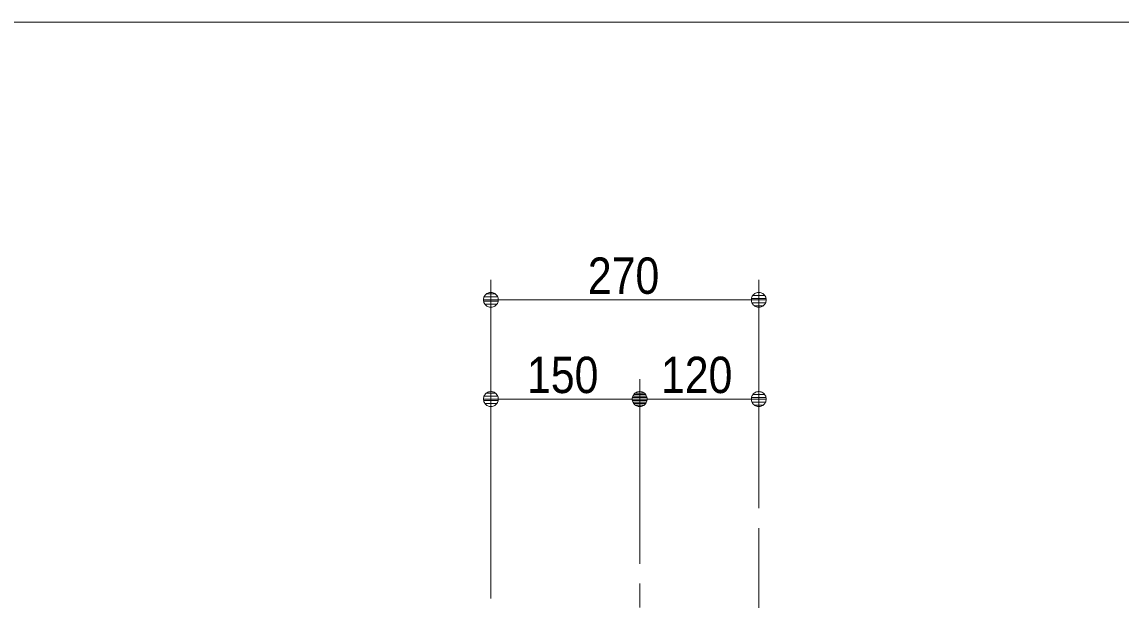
# Model space of a CAD drawing. Units: millimetres, scale not verified. Extents: x -6062 to 6062, y -3045 to 3045.
# Drawn here: x 270 to 1379, y 2186 to 2770 of the extents above; entities that cross this region are included whole.
import ezdxf
from ezdxf.enums import TextEntityAlignment as Align

# ---------------------------------------------------------------- set-up
doc = ezdxf.new("R2010")
doc.units = ezdxf.units.MM
doc.header["$LTSCALE"] = 20
doc.linetypes.add('CHAIN1', pattern=[8, 5, -1, 1, -1])
doc.linetypes.add('DASHED1', pattern=[1.8, 1.2, -0.6])
for name, color, linetype, lineweight in [('0-0_1図面枠', 7, 'Continuous', 9), ('0-1_2寸法-1', 7, 'Continuous', 9), ('0-2_0', 7, 'Continuous', 9), ('0-3_5ボウル・キャビネット', 7, 'Continuous', 9), ('0-4_4給排水', 7, 'Continuous', 9)]:
    doc.layers.add(name, color=color, linetype=linetype, lineweight=lineweight)
doc.styles.add('ＭＳ Ｐゴシック', font='')
doc.styles.get('ＭＳ Ｐゴシック').set_extended_font_data('MS PGothic')

# ---------------------------------------------------------------- blocks, each defined once
blk = doc.blocks.new('グループ-2')
at = {"layer": '0-0_1図面枠'}
blk.add_lwpolyline([(-80000, 55400), (80000, 55400), (80000, -55400), (-80000, -55400)], close=True, dxfattribs=at)
blk = doc.blocks.new('図面枠')
at = {"layer": '0-0_1図面枠'}
blk.add_blockref('グループ-2', (0, 0), dxfattribs=at)
blk = doc.blocks.new('_Dot')
at = {"layer": '0-2_0'}
for p, q in [((-10, 0), (-20, 0)), ((9.78, 2), (-9.78, 2)), ((7.99, 6), (-7.99, 6)), ((9.16, -3.98), (-9.16, -3.98)), ((6, -7.98), (-6, -7.98))]:
    blk.add_line(p, q, dxfattribs=at)
for points in [[(10, 0), (9.92, 1.25), (9.69, 2.49), (9.3, 3.68), (8.76, 4.82), (8.09, 5.88), (7.29, 6.85), (6.37, 7.71), (5.36, 8.44), (4.26, 9.05), (3.09, 9.51), (1.87, 9.82), (0.63, 9.98), (-0.63, 9.98), (-1.87, 9.82), (-3.09, 9.51), (-4.26, 9.05), (-5.36, 8.44), (-6.37, 7.71), (-7.29, 6.85), (-8.09, 5.88), (-8.76, 4.82), (-9.3, 3.68), (-9.69, 2.49), (-9.92, 1.25), (-10, 0), (0, 0)], [(-10, 0), (-9.92, -1.25), (-9.69, -2.49), (-9.3, -3.68), (-8.76, -4.82), (-8.09, -5.88), (-7.29, -6.85), (-6.37, -7.71), (-5.36, -8.44), (-4.26, -9.05), (-3.09, -9.51), (-1.87, -9.82), (-0.63, -9.98), (0.63, -9.98), (1.87, -9.82), (3.09, -9.51), (4.26, -9.05), (5.36, -8.44), (6.37, -7.71), (7.29, -6.85), (8.09, -5.88), (8.76, -4.82), (9.3, -3.68), (9.69, -2.49), (9.92, -1.25), (10, 0), (0, 0)]]:
    blk.add_lwpolyline(points, close=True, dxfattribs=at)
blk = doc.blocks.new('グループ-14')
at = {"layer": '0-3_5ボウル・キャビネット', "linetype": 'CHAIN1'}
for p, q in [((47500, 38000), (47100, 37000)), ((47040, 37900), (46640, 36320)), ((47040, 34800), (46640, 33220)), ((47100, 32520), (47420, 33720)), ((47040, 32940), (46640, 31360)), ((47040, 29840), (46640, 28260))]:
    blk.add_line(p, q, dxfattribs=at)
at = {"layer": '0-3_5ボウル・キャビネット', "linetype": 'DASHED1'}
blk.add_line((55640, 38000), (55640, 28500), dxfattribs=at)
at = {"layer": '0-3_5ボウル・キャビネット'}
for points in [[(46000, 39000), (56000, 39000), (56000, 38000), (46000, 38000)], [(46700, 38000), (56000, 38000), (56000, 28200), (46700, 28200)], [(46040, 37900), (46640, 37900), (46640, 37560), (46040, 37560)], [(46040, 37280), (46640, 37280), (46640, 36940), (46040, 36940)], [(46040, 36660), (46640, 36660), (46640, 36320), (46040, 36320)], [(46040, 36040), (46640, 36040), (46640, 35700), (46040, 35700)], [(46040, 35420), (46640, 35420), (46640, 35080), (46040, 35080)], [(46040, 34800), (46640, 34800), (46640, 34460), (46040, 34460)], [(46040, 34180), (46640, 34180), (46640, 33840), (46040, 33840)], [(46040, 33560), (46640, 33560), (46640, 33220), (46040, 33220)], [(46040, 32940), (46640, 32940), (46640, 32600), (46040, 32600)], [(46040, 32320), (46640, 32320), (46640, 31980), (46040, 31980)], [(46040, 31700), (46640, 31700), (46640, 31360), (46040, 31360)], [(46040, 31080), (46640, 31080), (46640, 30740), (46040, 30740)], [(46040, 30460), (46640, 30460), (46640, 30120), (46040, 30120)], [(46040, 29840), (46640, 29840), (46640, 29500), (46040, 29500)], [(46040, 29220), (46640, 29220), (46640, 28880), (46040, 28880)], [(46040, 28600), (46640, 28600), (46640, 28260), (46040, 28260)], [(47350, 28200), (48050, 28200), (48050, 25200), (47350, 25200)], [(55050, 28200), (55750, 28200), (55750, 25200), (55050, 25200)]]:
    blk.add_lwpolyline(points, close=True, dxfattribs=at)
at = {"layer": '0-3_5ボウル・キャビネット', "linetype": 'DASHED1'}
for points in [[(47100, 38000), (47500, 38000), (47500, 37000), (47100, 37000)], [(46640, 37900), (47040, 37900), (47040, 33220), (46640, 33220)], [(46640, 37900), (47040, 37900), (47040, 36320), (46640, 36320)], [(47040, 36620), (54940, 36620), (54940, 33920), (47040, 33920)], [(48540, 36620), (48840, 36620), (48840, 33920), (48540, 33920)], [(54640, 36620), (54940, 36620), (54940, 33920), (54640, 33920)], [(46640, 34800), (47040, 34800), (47040, 33220), (46640, 33220)], [(47100, 33720), (47420, 33720), (47420, 32520), (47100, 32520)], [(46640, 32940), (47040, 32940), (47040, 28260), (46640, 28260)], [(46640, 32940), (47040, 32940), (47040, 31360), (46640, 31360)], [(47040, 31660), (54940, 31660), (54940, 28960), (47040, 28960)], [(51540, 31660), (51840, 31660), (51840, 28960), (51540, 28960)], [(54640, 31660), (54940, 31660), (54940, 28960), (54640, 28960)], [(46640, 29840), (47040, 29840), (47040, 28260), (46640, 28260)]]:
    blk.add_lwpolyline(points, close=True, dxfattribs=at)
at = {"layer": '0-3_5ボウル・キャビネット'}
for points in [[(45600, 37500), (46640, 37500), (46640, 37340), (45600, 37340)], [(45600, 32540), (46640, 32540), (46640, 32380), (45600, 32380)]]:
    blk.add_lwpolyline(points, dxfattribs=at)
at = {"layer": '0-3_5ボウル・キャビネット', "linetype": 'DASHED1'}
blk.add_lwpolyline([(56000, 28500), (47100, 28500), (47100, 28200)], dxfattribs=at)
at = {"layer": '0-3_5ボウル・キャビネット'}
for centre in [(45540, 37420), (45540, 32460)]:
    blk.add_circle(centre, 100, dxfattribs=at)
blk = doc.blocks.new('グループ-15')
at = {"layer": '0-3_5ボウル・キャビネット'}
blk.add_lwpolyline([(44000, 25200), (56000, 25200), (56000, 45200)], dxfattribs=at)
blk.add_blockref('グループ-14', (0, 0), dxfattribs=at)

msp = doc.modelspace()

# ---------------------------------------------------------------- linework, layer by layer
at = {"layer": '0-1_2寸法-1'}
for p, q in [((742.5, 2410), (742.5, 2510)), ((1012.5, 2410), (1012.5, 2510)), ((757.51, 2490), (997.49, 2490)), ((742.5, 2189), (742.5, 2410)), ((892.5, 2224), (892.5, 2410)), ((892.5, 2224), (892.5, 2410)), ((1012.5, 2280), (1012.5, 2410)), ((877.49, 2390), (757.51, 2390)), ((907.51, 2390), (997.49, 2390))]:
    msp.add_line(p, q, dxfattribs=at)
at = {"layer": '0-4_4給排水', "linetype": 'CHAIN1'}
msp.add_line((892.5, 2020), (892.5, 2204), dxfattribs=at)

# ---------------------------------------------------------------- block references
at = {"layer": '0-0_1図面枠', "xscale": 0.05, "yscale": 0.05}
msp.add_blockref('図面枠', (-1787.5, 0), dxfattribs=at)
at = {"layer": '0-1_2寸法-1', "xscale": 0.7503418, "yscale": 0.7503418, "rotation": 180}
for p in [(742.5, 2490), (742.5, 2390), (892.5, 2390)]:
    msp.add_blockref('_Dot', p, dxfattribs=at)
at = {"layer": '0-1_2寸法-1', "xscale": 0.7503418, "yscale": 0.7503418}
for p in [(1012.5, 2490), (892.5, 2390), (1012.5, 2390)]:
    msp.add_blockref('_Dot', p, dxfattribs=at)
at = {"layer": '0-3_5ボウル・キャビネット', "xscale": 0.05, "yscale": 0.05}
msp.add_blockref('グループ-15', (-1787.5, 0), dxfattribs=at)

# ---------------------------------------------------------------- texts
at = {"layer": '0-1_2寸法-1', "style": 'ＭＳ Ｐゴシック', "width": 0.9}
for s, p in [('270', (840.22, 2485.04)), ('150', (778.89, 2385.04)), ('120', (913.89, 2385.04))]:
    msp.add_text(s, height=36.66, dxfattribs=at).set_placement(p, align=Align.BOTTOM_LEFT)

doc.saveas('drawing.dxf')
